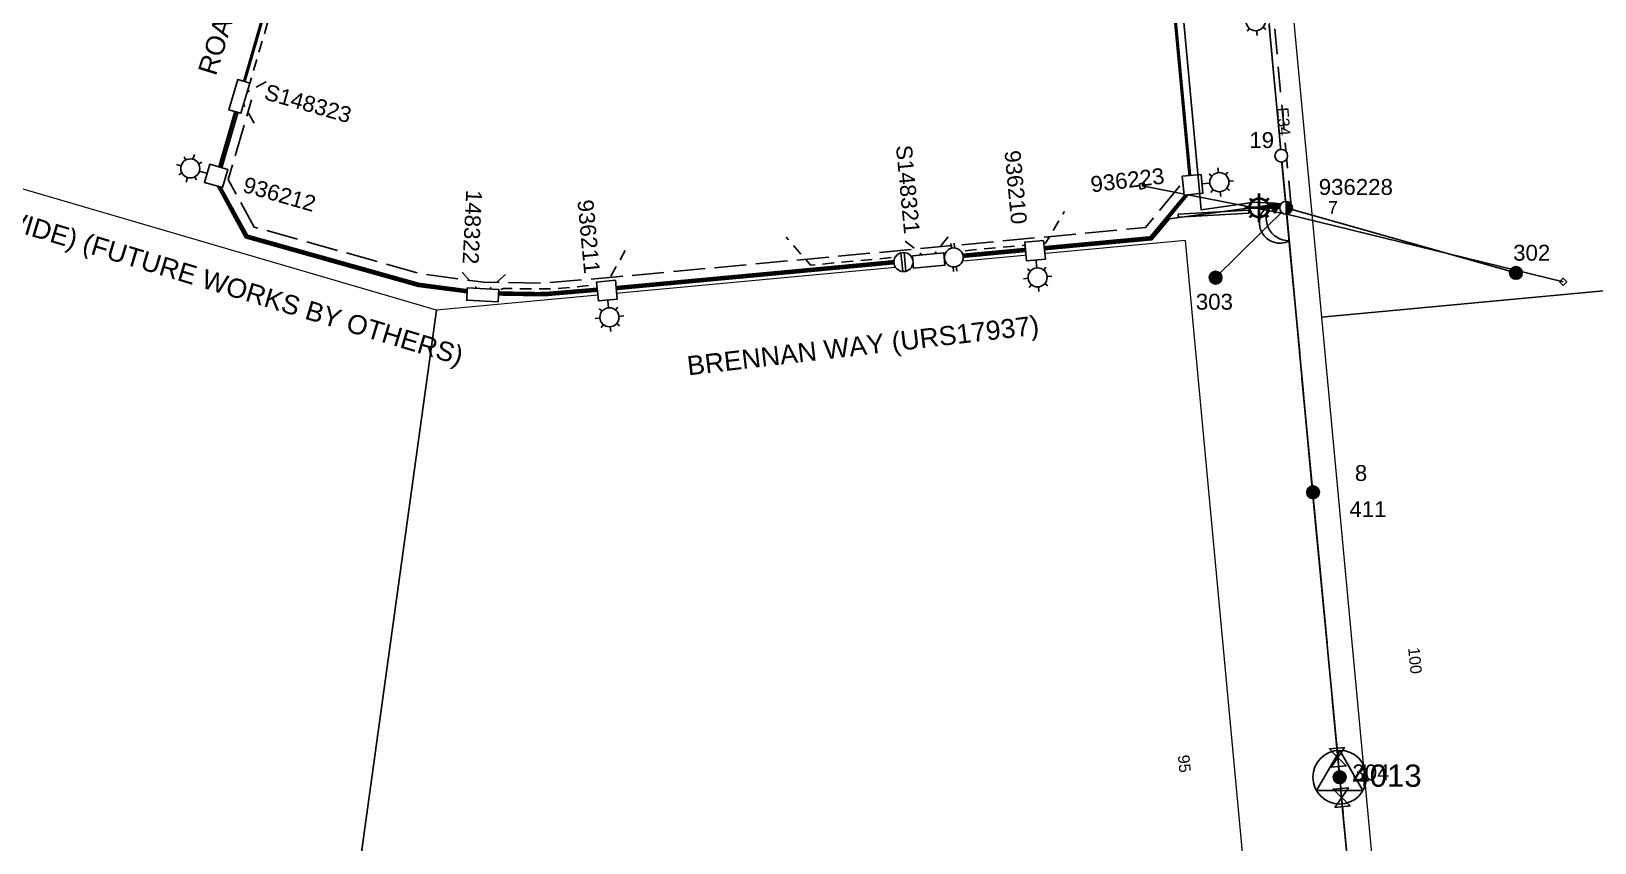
# Model space of a CAD drawing. Header units: metres. Extents: x 302050 to 303650, y 6239465 to 6240758.
# Drawn here: x 302503 to 302748.8, y 6239900.3 to 6240027.8 of the extents above; entities that cross this region are included whole.
import ezdxf
from ezdxf.enums import TextEntityAlignment as Align

# ---------------------------------------------------------------- set-up
doc = ezdxf.new("R2010")
doc.units = ezdxf.units.M
for name, pattern in [('Cable Exist OH', [1, 1, 0]), ('Cable New OH', [6, 4, -2]), ('Dash', [5, 3, -2]), ('IE Trench LV', [6.5, 5, -1.5])]:
    doc.linetypes.add(name, pattern=pattern)
doc.layers.get('0').update_dxf_attribs({"color": 6})
doc.layers.add('Cadastre Land Parcels_SP_EXT', color=9, linetype='Continuous', lineweight=5)
for name, color, linetype in [('Equip_LV_EXT', 7, 'Continuous'), ('Equip_LV_NEW', 2, 'Continuous'), ('Equip_SP_HV_NEW', 2, 'Continuous'), ('Equip_SP_LV_NEW', 2, 'Continuous'), ('Equip_SP_SL_EXT', 7, 'Continuous'), ('Equip_SP_SL_NEW', 2, 'Continuous'), ('Mains_HV_EXT', 7, 'Continuous'), ('Mains_HV_NEW_Hardwired', 2, 'Continuous'), ('Mains_HV_NEW_U72', 2, 'Continuous'), ('Mains_LV_EXT', 7, 'Continuous'), ('Mains_LV_NEW_Hardwired', 2, 'Continuous'), ('Mains_LV_NEW_T84', 2, 'Continuous'), ('Mains_SL_NEW_R6', 2, 'Continuous'), ('Notes', 7, 'Continuous'), ('OH_Details_SP_MISC', 7, 'Continuous'), ('Services_SP_EXT', 7, 'Continuous'), ('Services_SP_NEW_UG', 2, 'Continuous'), ('Sub_SP_TR_HV_LV_EXT', 7, 'Continuous'), ('SupportsOH_SP_TR_HV_LV_SL_EXT', 7, 'Continuous'), ('SupportsOH_SP_TR_HV_LV_SL_NEW', 2, 'Continuous'), ('SupportsUG_SP_LV_NEW', 2, 'Continuous'), ('SupportsUG_SP_LV_SL_NEW', 2, 'Continuous'), ('Trench_SP_NEW', 2, 'Continuous'), ('UG_Details_SP_MISC', 7, 'Continuous')]:
    doc.layers.add(name, color=color, linetype=linetype)
doc.styles.add('iecARIAL', font='arial.ttf', dxfattribs={"height": 2})
doc.styles.add('POLE_LABEL', font='arial.ttf')
doc.styles.add('SL_LABEL', font='arial.ttf')
doc.styles.get("Standard").update_dxf_attribs({"font": 'arial.ttf'})
doc.linetypes.add('Cable 4', pattern='A,5.25,-0.1,["o",Standard,S=2,R=0,X=1.2,Y=-0.7],-4', length=9.35)
doc.linetypes.add('Cable New UG', pattern='A,7,-0.25,["x",Standard,S=2,R=0,X=0.2,Y=-0.8],-2.1', length=9.35)
doc.linetypes.add('Cable Rem', pattern='A,6.5,-0.001,["X",Standard,S=2.5,R=0,X=0,Y=-1.27],-0.001', length=6.502)
doc.linetypes.add('IE Trench HV', pattern='A,7,-0.2,["/",Standard,S=3,R=0,X=0.6,Y=-1.4],-2.5', length=9.7)

# ---------------------------------------------------------------- blocks, each defined once
blk = doc.blocks.new('SUB_POLE_EXT')
blk.add_wipeout([(0, 4.22), (0.42, 4.2), (0.83, 4.14), (1.21, 4.05), (1.62, 3.9), (1.99, 3.72), (2.35, 3.51), (2.68, 3.26), (2.99, 2.99), (3.28, 2.66), (3.52, 2.34), (3.76, 1.92), (3.9, 1.62), (4.04, 1.23), (4.18, 0.63), (4.22, 0), (4.18, -0.61), (4.06, -1.15), (3.9, -1.62), (3.58, -2.24), (3.22, -2.73), (2.97, -3.01), (2.68, -3.26), (2.36, -3.5), (2, -3.72), (1.64, -3.89), (1.25, -4.03), (0.82, -4.14), (0.42, -4.2), (0, -4.22), (-0.41, -4.2), (-0.8, -4.15), (-1.21, -4.05), (-1.62, -3.9), (-1.99, -3.73), (-2.35, -3.51), (-2.68, -3.26), (-2.96, -3.02), (-3.23, -2.72), (-3.51, -2.35), (-3.71, -2.01), (-3.91, -1.6), (-4.05, -1.21), (-4.16, -0.76), (-4.22, -0.14), (-4.21, 0.39), (-4.14, 0.83), (-4.03, 1.27), (-3.9, 1.63), (-3.71, 2.02), (-3.5, 2.37), (-3.28, 2.67), (-2.99, 2.99), (-2.68, 3.27), (-2.33, 3.52), (-1.98, 3.73), (-1.63, 3.9), (-1.2, 4.05), (-0.78, 4.15), (-0.4, 4.21)])
blk.add_line((2.16, 0.48), (2.16, 0.48, 0))
blk.add_lwpolyline([(-4.22, 0, 1), (4.22, 0, 1)], format="xyb", close=True)
blk.add_lwpolyline([(2.14, 0.52), (0, 4.22), (-3.66, -2.11), (3.66, -2.11)], close=True)
for tag, height, flags, p in [('ASSET_NUM', 3.5, 8, (2, 2)), ('STREET_CODE', 0.2, 9, (1.5, 0)), ('CONSTRUCTED_VOLTAGE', 0.2, 9, (1.5, -0.2)), ('OPERATING_VOLTAGE', 0.2, 9, (1.5, -0.6)), ('OPERATED_BY', 0.2, 9, (1.5, -0.8)), ('ORIENTATION', 0.2, 9, (1.5, -1.2)), ('OWNED_BY', 0.2, 9, (1.5, -1.4)), ('SECONDARY_VOLTAGE', 0.2, 9, (1.5, -1.6)), ('STATE', 0.2, 9, (1.5, -1.8)), ('SUBSTATION_TYPE', 0.2, 9, (1.5, -2)), ('NO_PHASES', 0.2, 9, (1.5, -0.4)), ('MAINTAINED_BY', 0.2, 9, (1.5, -1)), ('USAGE', 0.2, 9, (1.5, -2.2)), ('LEGEND', 0.2, 9, (1.5, -2.4)), ('STREETNAME', 0.2, 9, (1.5, -2.8)), ('SUBURB', 0.2, 9, (1.5, -3)), ('Z', 0.2, 1, (1.5, -3.4)), ('LOCATION', 0.2, 9, (1.5, -2.6)), ('NOTES', 0.2, 9, (1.5, -3.2))]:
    blk.add_attdef(tag, text='', height=height, dxfattribs=dict(flags=flags)).set_placement(p, align=Align.MIDDLE_LEFT)
blk = doc.blocks.new('LV_OH_LINKS_DISTFUSE_EXT')
for p, q in [((0, 0), (0.96, 0)), ((3.84, 0), (4.8, 0))]:
    blk.add_line(p, q)
blk.add_lwpolyline([(3.84, -1.2), (3.84, 1.2), (0.96, -1.2), (0.96, 1.2)], close=True)
at = {"flags": 9}
for tag, p in [('ACTUAL_STATUS', (0, 0)), ('CONSTRUCTED_VOLTAGE', (0, -0.2)), ('OPERATING_VOLTAGE', (0, -0.6)), ('ORIENTATION', (0, -0.8)), ('OWNED_BY', (0, -1)), ('STATE', (0, -1.2)), ('SWITCH_TYPE', (0, -1.4)), ('NO_PHASES', (0, -0.4)), ('USAGE', (0, -1.6)), ('NOTES', (0, -1.8))]:
    blk.add_attdef(tag, text='', height=0.2, dxfattribs=at).set_placement(p, align=Align.MIDDLE_LEFT)
at = {"flags": 1}
blk.add_attdef('Z', (0, 0), '', height=0.2, dxfattribs=at)
blk = doc.blocks.new('SL_LANTERN_EXT')
at = {"lineweight": 40}
for p, q in [((-1.46, 5.68), (-1.06, 5.28)), ((0, 1.97), (0, 6.47)), ((1.46, 5.68), (1.06, 5.28)), ((-2.25, 4.22), (2.25, 4.22)), ((-1.46, 2.76), (-1.06, 3.16)), ((0, 0), (0, 2.72)), ((1.46, 2.76), (1.06, 3.16))]:
    blk.add_line(p, q, dxfattribs=at)
blk.add_circle((0, 4.22), 1.5, dxfattribs=at)
at = {"style": 'iecARIAL', "flags": 9}
blk.add_attdef('ASSET_NUM', (1.5, 1.5), '', height=2.5, dxfattribs=at)
for tag, p, height, flags in [('OPERATING_VOLTAGE', (0.98, -1.65), 0.2, 9), ('ORIENTATION', (0.98, -1.85), 0.2, 9), ('OWNED_BY', (0.98, -2.05), 0.2, 9), ('STATE', (0.98, -2.25), 0.2, 9), ('CONSTRUCTED_VOLTAGE', (0.98, -0.65), 0.2, 9), ('CONTROL_TYPE', (0.98, -0.85), 0.2, 9), ('LANTERN_PURPOSE', (0.98, -1.05), 0.2, 9), ('LANTERN_TYPE', (0.98, -1.25), 0.2, 9), ('NO_PHASES', (0.98, -1.45), 0.2, 9), ('USAGE', (0.98, -2.45), 0.2, 9), ('CEXIST', (0.98, -2.65), 0.2, 9), ('LNUMBER', (2.18, -3.25), 2.5, 8), ('CNEW', (0.98, -2.85), 0.2, 9), ('CNUMBER', (0.98, -3.05), 0.2, 9), ('CREMOVE', (0.98, -3.25), 0.2, 9), ('CREPLACE', (0.98, -3.45), 0.2, 9), ('LKINGHEIGHT', (0.98, -3.65), 0.2, 9), ('LBRACKET', (0.98, -3.85), 0.2, 9), ('LBRACKETVOCAB', (0.98, -4.05), 0.2, 9), ('LCATEGORY', (0.98, -4.25), 0.2, 9), ('LCHARGE1', (0.98, -4.45), 0.2, 9), ('LCHARGE1PERCENT', (0.98, -4.65), 0.2, 9), ('LCHARGE2', (0.98, -4.85), 0.2, 9), ('LCHARGE2PERCENT', (0.98, -5.05), 0.2, 9), ('LCHARGE3', (0.98, -5.25), 0.2, 9), ('LCHARGE3PERCENT', (0.98, -5.45), 0.2, 9), ('LEXIST', (0.98, -5.65), 0.2, 9), ('LLAMP', (0.98, -5.85), 0.2, 9), ('LLAMPVOCAB', (0.98, -6.05), 0.2, 9), ('LMAST', (0.98, -6.25), 0.2, 9), ('LMASTVOCAB', (0.98, -6.45), 0.2, 9), ('LNEW', (0.98, -6.65), 0.2, 9), ('LANTNUMBER', (0.98, -6.85), 0.2, 9), ('LOUTREACH', (0.98, -7.25), 0.2, 9), ('LOUTREACHVOCAB', (0.98, -7.45), 0.2, 9), ('STREETNAME', (0.98, -9.25), 0.2, 9), ('SUBURB', (0.98, -9.45), 0.2, 1), ('LRATECODE', (0.98, -7.65), 0.2, 9), ('LREMOVE', (0.98, -7.85), 0.2, 9), ('LREPLACE', (0.98, -8.05), 0.2, 9), ('LTYPE', (0.98, -8.25), 0.2, 9), ('LTYPEVOCAB', (0.98, -8.45), 0.2, 9), ('LEGEND', (0.98, -8.65), 0.2, 9), ('LOCATION', (0.98, -8.85), 0.2, 9), ('NOTES', (0.98, -9.05), 0.2, 9)]:
    blk.add_attdef(tag, p, '', height=height, dxfattribs=dict(flags=flags))
blk = doc.blocks.new('CCP_EXT')
at = {"flags": 9}
blk.add_attdef('NOTES', text='', height=0.2, dxfattribs=at).set_placement((0, -2), align=Align.MIDDLE_LEFT)
blk.add_wipeout([(0, 0.57), (0.57, 0), (0, -0.57), (-0.57, 0)])
blk.add_lwpolyline([(-0.57, 0), (0, 0.57), (0.57, 0), (0, -0.57), (-0.57, 0)])
at = {"flags": 1}
blk.add_attdef('Z', (0, 0), '', height=0.2, dxfattribs=at)
at = {"flags": 9}
for tag, p in [('CCP_TYPE', (0, 0)), ('CONSTRUCTED_VOLTAGE', (0, -0.2)), ('OPERATING_VOLTAGE', (0, -0.6)), ('ORIENTATION', (0, -0.8)), ('OWNED_BY', (0, -1)), ('STATE', (0, -1.8)), ('NO_PHASES', (0, -0.4)), ('USAGE', (0, -1.2)), ('LEGEND', (0, -1.4)), ('LIFE_SUPPORT', (0, -1.6))]:
    blk.add_attdef(tag, text='', height=0.2, dxfattribs=at).set_placement(p, align=Align.MIDDLE_LEFT)
blk = doc.blocks.new('POLE_EXT')
blk.add_hatch(color=256).paths.add_polyline_path([(-1, 0, 1), (1, 0, 1)])
blk.add_lwpolyline([(-1, 0, 1), (1, 0, 1)], format="xyb", close=True)
for tag, height, flags, p in [('pNumber', 2.5, 8, (-17.84, 2.07)), ('OWNED_BY', 0.2, 9, (1.35, -0.4)), ('SPECIAL_USE', 0.2, 9, (1.35, -0.8)), ('STATE', 0.2, 9, (1.35, -1)), ('cLV', 0.2, 9, (1.35, -1.4)), ('hDepth', 0.2, 9, (1.35, -1.6)), ('hDia', 0.2, 9, (1.35, -1.8)), ('cHV', 0.2, 9, (1.35, -2)), ('PARENT', 0.2, 9, (1.35, -0.6)), ('USAGE', 0.2, 9, (1.35, -1.2)), ('LBRACKET', 0.2, 9, (1.35, -2.2)), ('LExisting', 0.2, 9, (1.35, -2.4)), ('cLinedev', 0.2, 9, (1.35, -3.4)), ('pExisting', 0.2, 9, (1.35, -3.8)), ('pFooting', 0.2, 9, (1.35, -4.4)), ('pNew', 0.2, 9, (1.35, -4.6)), ('pRelocate', 0.2, 9, (1.35, -5)), ('LANTNUMBER', 0.2, 9, (1.35, -2.6)), ('LOther', 0.2, 9, (1.35, -2.8)), ('LRemove', 0.2, 9, (1.35, -3)), ('LEGEND', 0.2, 9, (1.35, -3.2)), ('LOCATION', 0.2, 9, (1.35, -3.6)), ('PFNUMBER', 0.2, 9, (1.35, -4)), ('NEWPFNUMBER', 0.2, 9, (1.35, -4.2)), ('pRemove', 0.2, 9, (1.35, -5.2)), ('pReplace', 0.2, 9, (1.35, -5.4)), ('pStay', 0.2, 9, (1.35, -5.6)), ('pType', 0.2, 9, (1.35, -5.8)), ('cspan', 0.2, 9, (1.35, -6)), ('STREETNAME', 0.2, 9, (1.35, -6.2)), ('SUBURB', 0.2, 9, (1.35, -6.4)), ('OPERATED_BY', 0.2, 9, (1.36, -7.01)), ('NOTES', 0.2, 9, (1.35, -6.6)), ('MAINTAINED_BY', 0.2, 9, (1.36, -6.81))]:
    blk.add_attdef(tag, text='', height=height, dxfattribs=dict(flags=flags)).set_placement(p, align=Align.MIDDLE_LEFT)
at = {"style": 'POLE_LABEL'}
for tag, height, flags, p in [('ASSET_NUM', 2.5, 8, (2, 2)), ('STRUCTURE_PLANT_NUMBER', 0.2, 9, (1.35, 0.03)), ('STREET_CODE', 0.2, 9, (1.35, -0.2))]:
    blk.add_attdef(tag, text='', height=height, dxfattribs=dict(at, flags=flags)).set_placement(p, align=Align.MIDDLE_LEFT)
at = {"flags": 1}
blk.add_attdef('Z', (1.35, -7.33), '', height=0.2, dxfattribs=at)
blk = doc.blocks.new('PILLAR_NEW')
blk.add_wipeout([(-2.47, 0.99), (2.47, 0.99), (2.47, -0.99), (-2.47, -0.99)])
at = {"lineweight": -3}
blk.add_lwpolyline([(-2.47, 0.99), (2.47, 0.99), (2.47, -0.99), (-2.47, -0.99)], close=True, dxfattribs=at)
for tag, height, flags, p in [('ASSET_NUM', 2.5, 8, (2, 4)), ('STREET_CODE', 0.2, 9, (1.5, 2)), ('OWNED_BY', 0.2, 9, (1.5, 1.8)), ('OPERATED_BY', 0.2, 9, (1.5, 1.6)), ('STATE', 0.2, 9, (1.5, 1.2)), ('SUPPORT_TYPE', 0.2, 9, (1.5, 1)), ('SUBURB', 0.2, 9, (1.5, 0.2)), ('STREETNAME', 0.2, 9, (1.5, 0)), ('MAINTAINED_BY', 0.2, 9, (1.5, 1.4)), ('USAGE', 0.2, 9, (1.5, 0.8)), ('LEGEND', 0.2, 9, (1.5, 0.6)), ('PARENT', 0.2, 9, (1.5, 0.4)), ('Z', 0.2, 1, (1.5, -0.6)), ('LOCATION', 0.2, 9, (1.5, -0.2)), ('NOTES', 0.2, 9, (1.5, -0.4))]:
    blk.add_attdef(tag, text='', height=height, dxfattribs=dict(flags=flags)).set_placement(p, align=Align.MIDDLE_LEFT)
blk = doc.blocks.new('COLUMN_NEW')
blk.add_wipeout([(-1.485, -1.485), (1.485, -1.485), (1.485, 1.485), (-1.485, 1.485)])
at = {"lineweight": -3}
blk.add_lwpolyline([(-1.485, -1.485), (1.485, -1.485), (1.485, 1.485), (-1.485, 1.485)], close=True, dxfattribs=at)
for tag, height, flags, p in [('ASSET_NUM', 2.5, 8, (2, 2)), ('STREET_CODE', 0.2, 9, (1.5, 0)), ('OWNED_BY', 0.2, 9, (1.5, -0.4)), ('OPERATED_BY', 0.2, 9, (1.5, -0.6)), ('STATE', 0.2, 9, (1.5, -1)), ('SUBURB', 0.2, 9, (1.5, -1.8)), ('STREETNAME', 0.2, 9, (1.5, -2)), ('COLUMN_TYPE', 0.2, 9, (1.5, -0.2)), ('USAGE', 0.2, 9, (1.5, -1.2)), ('MAINTAINED_BY', 0.2, 9, (1.5, -0.8)), ('LEGEND', 0.2, 9, (1.5, -1.4)), ('PARENT', 0.2, 9, (1.5, -1.6)), ('LOCATION', 0.2, 9, (1.5, -2.2)), ('NOTES', 0.2, 9, (1.5, -2.4)), ('Z', 0.2, 1, (1.5, -2.8)), ('LABEL_ALIGNMENT', 0.2, 9, (1.5, -2.6))]:
    blk.add_attdef(tag, text='', height=height, dxfattribs=dict(flags=flags)).set_placement(p, align=Align.MIDDLE_LEFT)
at = {"style": 'POLE_LABEL', "flags": 9}
blk.add_attdef('STRUCTURE_PLANT_NUMBER', text='', height=0.2, dxfattribs=at).set_placement((1.5, 0.242), align=Align.MIDDLE_LEFT)
blk = doc.blocks.new('SL_LANTERN_NEW')
blk.add_line((0, 0), (0, 0))
for tag, p, flags in [('Z', (0, 0), 1), ('OPERATED_BY', (0, -9.61), 9)]:
    blk.add_attdef(tag, p, '', height=0.2, dxfattribs=dict(flags=flags))
at = {"style": 'SL_LABEL', "flags": 9}
blk.add_attdef('STREET_CODE', text='', height=0.2, dxfattribs=at).set_placement((0, -0.2), align=Align.MIDDLE_LEFT)
for tag, height, flags, p in [('CONSTRUCTED_VOLTAGE', 0.2, 9, (0, -0.4)), ('CONTROL_TYPE', 0.2, 9, (0, -0.6)), ('OPERATING_VOLTAGE', 0.2, 9, (0, -1.4)), ('ORIENTATION', 0.2, 9, (0, -1.6)), ('OWNED_BY', 0.2, 9, (0, -1.8)), ('STATE', 0.2, 9, (0, -2)), ('CEXIST', 0.2, 9, (0, -2.4)), ('LANTERN_PURPOSE', 0.2, 9, (0, -0.8)), ('LANTERN_TYPE', 0.2, 9, (0, -1)), ('NO_PHASES', 0.2, 9, (0, -1.2)), ('USAGE', 0.2, 9, (0, -2.2)), ('LNUMBER', 2.5, 8, (1.2, -2.8)), ('CNEW', 0.2, 9, (0, -2.6)), ('CNUMBER', 0.2, 9, (0, -2.8)), ('CREMOVE', 0.2, 9, (0, -3)), ('CREPLACE', 0.2, 9, (0, -3.2)), ('LKINGHEIGHT', 0.2, 9, (0, -3.4)), ('LBRACKET', 0.2, 9, (0, -3.6)), ('LBRACKETVOCAB', 0.2, 9, (0, -3.8)), ('LCATEGORY', 0.2, 9, (0, -4)), ('LCHARGE1', 0.2, 9, (0, -4.2)), ('LCHARGE1PERCENT', 0.2, 9, (0, -4.4)), ('LCHARGE2', 0.2, 9, (0, -4.6)), ('LCHARGE2PERCENT', 0.2, 9, (0, -4.8)), ('LCHARGE3', 0.2, 9, (0, -5)), ('LCHARGE3PERCENT', 0.2, 9, (0, -5.2)), ('LEXIST', 0.2, 9, (0, -5.4)), ('LLAMP', 0.2, 9, (0, -5.6)), ('LLAMPVOCAB', 0.2, 9, (0, -5.8)), ('LMAST', 0.2, 9, (0, -6)), ('LMASTVOCAB', 0.2, 9, (0, -6.2)), ('LNEW', 0.2, 9, (0, -6.4)), ('LANTNUMBER', 0.2, 9, (0, -6.6)), ('LOUTREACH', 0.2, 9, (0, -7)), ('LOUTREACHVOCAB', 0.2, 9, (0, -7.2)), ('LRATECODE', 0.2, 9, (0, -7.4)), ('SUBURB', 0.2, 9, (0, -8.6)), ('STREETNAME', 0.2, 9, (0, -8.8)), ('LREMOVE', 0.2, 9, (0, -7.6)), ('LREPLACE', 0.2, 9, (0, -7.8)), ('LTYPE', 0.2, 9, (0, -8)), ('LTYPEVOCAB', 0.2, 9, (0, -8.2)), ('LEGEND', 0.2, 9, (0, -8.4)), ('LOCATION', 0.2, 9, (0, -9)), ('NOTES', 0.2, 9, (0, -9.2)), ('MAINTAINED_BY', 0.2, 9, (0, -9.86))]:
    blk.add_attdef(tag, text='', height=height, dxfattribs=dict(flags=flags)).set_placement(p, align=Align.MIDDLE_LEFT)
blk.add_wipeout([(0, 6.47), (1.46, 5.68), (2.25, 4.22), (1.46, 2.76), (0, 1.86), (-1.46, 2.76), (-2.25, 4.22), (-1.46, 5.68)])
for p, q in [((-1.46, 5.68), (-1.06, 5.28)), ((0, 5.72), (0, 6.47)), ((1.46, 5.68), (1.06, 5.28)), ((-2.25, 4.22), (-1.5, 4.22)), ((-1.46, 2.76), (-1.06, 3.16)), ((0, 0), (0, 2.72)), ((1.46, 2.76), (1.06, 3.16)), ((1.5, 4.22), (2.25, 4.22))]:
    blk.add_line(p, q)
blk.add_circle((0, 4.22), 1.5)
blk.add_attdef('ASSET_NUM', text='', height=2.5, dxfattribs=at).set_placement((2, 2), align=Align.MIDDLE_LEFT)
blk = doc.blocks.new('UGOH_NEW')
blk.add_hatch(color=256).paths.add_polyline_path([(-0.75, 1.7), (0.75, 1.7), (0, 3)])
at = {"color": 1}
blk.add_lwpolyline([(-0.75, 1.7), (0.75, 1.7), (0, 3)], close=True, dxfattribs=at)
for tag, flags, p in [('CONSTRUCTED_VOLTAGE', 9, (1.5, 0)), ('ACTUAL_STATUS', 9, (1.5, -1.6)), ('OPERATING_VOLTAGE', 9, (1.5, -0.2)), ('ORIENTATION', 9, (1.5, -0.4)), ('STATE', 9, (1.5, -0.6)), ('OWNED_BY', 9, (1.5, -1)), ('OPERATED_BY', 9, (1.5, -1.2)), ('TYPE', 1, (1.5, -2)), ('USAGE', 9, (1.5, -0.8)), ('MAINTAINED_BY', 9, (1.5, -1.4)), ('NUMBER_OF_PHASES', 9, (1.5, -1.8))]:
    blk.add_attdef(tag, text='', height=0.2, dxfattribs=dict(flags=flags)).set_placement(p, align=Align.MIDDLE_LEFT)
blk = doc.blocks.new('*U786')
for tag, flags, p in [('ACTUAL_STATUS', 9, (1.5, 0)), ('CONSTRUCTED_VOLTAGE', 9, (1.5, -0.2)), ('OPERATING_VOLTAGE', 9, (1.5, -0.6)), ('ORIENTATION', 9, (1.5, -0.8)), ('STATE', 9, (1.5, -1)), ('SWITCH_TYPE', 9, (1.5, -1.2)), ('OWNED_BY', 9, (1.5, -1.8)), ('OPERATED_BY', 9, (1.5, -2)), ('NO_PHASES', 9, (1.5, -0.4)), ('USAGE', 9, (1.5, -1.4)), ('NOTES', 9, (1.5, -1.6)), ('MAINTAINED_BY', 9, (1.5, -2.2)), ('NUMBER_OF_PHASES', 9, (1.5, -2.4)), ('TYPE', 9, (1.5, -2.6)), ('Z', 1, (1.5, -2.8))]:
    blk.add_attdef(tag, text='', height=0.2, dxfattribs=dict(flags=flags)).set_placement(p, align=Align.MIDDLE_LEFT)
blk.add_wipeout([(-1.06, 6.46), (-1.18, 6.32), (-1.29, 6.16), (-1.37, 5.99), (-1.43, 5.82), (-1.48, 5.63), (-1.49, 5.45), (-1.49, 5.26), (-1.46, 5.07), (-1.41, 4.89), (-1.33, 4.72), (-1.24, 4.56), (-1.12, 4.41), (-0.99, 4.28), (-0.84, 4.16), (-0.68, 4.07), (-0.51, 3.99), (-0.33, 3.94), (-0.14, 3.91), (0.05, 3.91), (0.23, 3.92), (0.42, 3.97), (0.59, 4.03), (0.76, 4.11), (0.92, 4.22), (1.06, 4.34), (1.18, 4.48), (1.29, 4.64), (1.37, 4.81), (1.43, 4.98), (1.48, 5.17), (1.49, 5.35), (1.49, 5.54), (1.46, 5.73), (1.41, 5.91), (1.33, 6.08), (1.24, 6.24), (1.12, 6.39), (0.99, 6.52), (0.84, 6.64), (0.68, 6.73), (0.51, 6.81), (0.33, 6.86), (0.14, 6.89), (-0.05, 6.89), (-0.23, 6.88), (-0.42, 6.83), (-0.59, 6.77), (-0.76, 6.69), (-0.92, 6.58)])
for p, q in [((-0.25, 3.92), (-0.25, 6.88)), ((0.25, 3.92), (0.25, 6.88))]:
    blk.add_line(p, q)
blk.add_circle((0, 5.4), 1.5)
blk = doc.blocks.new('*U787')
for tag, p, flags in [('ORIENTATION', (0, 0), 9), ('Z', (0, 0), 1), ('USAGE', (0, -0.2), 9), ('NOTES', (0, -0.4), 9)]:
    blk.add_attdef(tag, p, '', height=0.2, dxfattribs=dict(flags=flags))
blk.add_wipeout([(-1.17, 6.33), (-1.28, 6.18), (-1.36, 6.01), (-1.43, 5.84), (-1.47, 5.65), (-1.49, 5.47), (-1.49, 5.28), (-1.46, 5.09), (-1.41, 4.91), (-1.34, 4.74), (-1.25, 4.58), (-1.13, 4.43), (-1, 4.29), (-0.86, 4.18), (-0.7, 4.08), (-0.53, 4), (-0.35, 3.95), (-0.16, 3.91), (0.03, 3.91), (0.21, 3.92), (0.4, 3.96), (0.57, 4.02), (0.74, 4.1), (0.9, 4.21), (1.04, 4.33), (1.17, 4.47), (1.28, 4.62), (1.36, 4.79), (1.43, 4.96), (1.47, 5.15), (1.49, 5.33), (1.49, 5.52), (1.46, 5.71), (1.41, 5.89), (1.34, 6.06), (1.25, 6.22), (1.13, 6.37), (1, 6.51), (0.86, 6.62), (0.7, 6.72), (0.53, 6.8), (0.35, 6.85), (0.16, 6.89), (-0.03, 6.89), (-0.21, 6.88), (-0.4, 6.84), (-0.57, 6.78), (-0.74, 6.7), (-0.9, 6.59), (-1.04, 6.47)])
for p, q in [((-0.25, 6.87), (-0.25, 7.62)), ((0.25, 6.87), (0.25, 7.62)), ((-0.25, 3.93), (-0.25, 3.18)), ((0.25, 3.93), (0.25, 3.18))]:
    blk.add_line(p, q)
blk.add_lwpolyline([(1.49, 5.4, 1), (-1.49, 5.4, 1)], format="xyb", close=True)
blk = doc.blocks.new('POLE_REPLACE_NEW')
for tag, flags, p in [('LANTNUMBER', 9, (1.5, -2.4)), ('cLinedev', 9, (1.5, -3.2)), ('LOther', 9, (1.5, -2.6)), ('LRemove', 9, (1.5, -2.8)), ('LEGEND', 9, (1.5, -3)), ('pExisting', 9, (1.5, -3.4)), ('PFNUMBER', 9, (1.5, -3.6)), ('NEWPFNUMBER', 9, (1.5, -3.8)), ('pFooting', 9, (1.5, -4)), ('pNew', 9, (1.5, -4.2)), ('pNumber', 9, (1.5, -4.4)), ('pRelocate', 9, (1.5, -4.6)), ('pRemove', 9, (1.5, -4.8)), ('pReplace', 9, (1.5, -5)), ('cspan', 9, (1.5, -5.6)), ('SUBURB', 9, (1.5, -5.8)), ('STREETNAME', 9, (1.5, -6)), ('OPERATED_BY', 9, (1.5, -6.6)), ('Z', 1, (1.5, -7)), ('pStay', 9, (1.5, -5.2)), ('pType', 9, (1.5, -5.4)), ('LOCATION', 9, (1.5, -6.2)), ('NOTES', 9, (1.5, -6.4)), ('MAINTAINED_BY', 9, (1.5, -6.8))]:
    blk.add_attdef(tag, text='', height=0.2, dxfattribs=dict(flags=flags)).set_placement(p, align=Align.MIDDLE_LEFT)
blk.add_wipeout([(0, 1), (-0.13, 0.99), (-0.25, 0.97), (-0.37, 0.93), (-0.48, 0.88), (-0.59, 0.81), (-0.68, 0.73), (-0.77, 0.64), (-0.84, 0.54), (-0.9, 0.43), (-0.95, 0.31), (-0.98, 0.19), (-1, 0.06), (-1, -0.06), (-0.98, -0.19), (-0.95, -0.31), (-0.9, -0.43), (-0.84, -0.54), (-0.77, -0.64), (-0.68, -0.73), (-0.59, -0.81), (-0.48, -0.88), (-0.37, -0.93), (-0.25, -0.97), (-0.13, -0.99), (0, -1), (0.13, -0.99), (0.25, -0.97), (0.37, -0.93), (0.48, -0.88), (0.59, -0.81), (0.68, -0.73), (0.77, -0.64), (0.84, -0.54), (0.9, -0.43), (0.95, -0.31), (0.98, -0.19), (1, -0.06), (1, 0.06), (0.98, 0.19), (0.95, 0.31), (0.9, 0.43), (0.84, 0.54), (0.77, 0.64), (0.68, 0.73), (0.59, 0.81), (0.48, 0.88), (0.37, 0.93), (0.25, 0.97), (0.13, 0.99)])
h = blk.add_hatch(color=256)
edge = h.paths.add_edge_path()
edge.add_arc((0, 0), 1, 270, 450)
edge.add_line((0, 1), (0, -1))
blk.add_lwpolyline([(0, 1), (0, -1)])
at = {"lineweight": -3}
blk.add_arc((0, 0), 1, 90, 270, dxfattribs=at)
blk.add_arc((0, 0), 1, 270, 90)
for tag, height, flags, p in [('ASSET_NUM', 2.5, 8, (2, 2)), ('STREET_CODE', 0.2, 9, (1.5, 0)), ('OWNED_BY', 0.2, 9, (1.5, -0.2)), ('SPECIAL_USE', 0.2, 9, (1.5, -0.6)), ('STATE', 0.2, 9, (1.5, -0.8)), ('cLV', 0.2, 9, (1.5, -1.2)), ('cHV', 0.2, 9, (1.5, -1.8)), ('PARENT', 0.2, 9, (1.5, -0.4)), ('USAGE', 0.2, 9, (1.5, -1)), ('hDepth', 0.2, 9, (1.5, -1.4)), ('hDia', 0.2, 9, (1.5, -1.6)), ('LBRACKET', 0.2, 9, (1.5, -2)), ('LExisting', 0.2, 9, (1.5, -2.2))]:
    blk.add_attdef(tag, text='', height=height, dxfattribs=dict(flags=flags)).set_placement(p, align=Align.MIDDLE_LEFT)
at = {"style": 'POLE_LABEL', "flags": 9}
blk.add_attdef('STRUCTURE_PLANT_NUMBER', text='', height=0.2, dxfattribs=at).set_placement((1.5, 0.24), align=Align.MIDDLE_LEFT)
blk = doc.blocks.new('POLE_NEW')
for tag, height, flags, p in [('pNumber', 2.5, 8, (-17.84, 2.07)), ('OWNED_BY', 0.2, 9, (1.15, -0.4)), ('SPECIAL_USE', 0.2, 9, (1.15, -0.8)), ('STATE', 0.2, 9, (1.15, -1)), ('cLV', 0.2, 9, (1.15, -1.4)), ('hDepth', 0.2, 9, (1.15, -1.6)), ('hDia', 0.2, 9, (1.15, -1.8)), ('cHV', 0.2, 9, (1.15, -2)), ('PARENT', 0.2, 9, (1.15, -0.6)), ('USAGE', 0.2, 9, (1.15, -1.2)), ('LBRACKET', 0.2, 9, (1.15, -2.2)), ('LExisting', 0.2, 9, (1.15, -2.4)), ('cLinedev', 0.2, 9, (1.15, -3.4)), ('pExisting', 0.2, 9, (1.15, -3.6)), ('pFooting', 0.2, 9, (1.15, -4.2)), ('pNew', 0.2, 9, (1.15, -4.4)), ('pRelocate', 0.2, 9, (1.15, -4.8)), ('pRemove', 0.2, 9, (1.15, -5)), ('LANTNUMBER', 0.2, 9, (1.15, -2.6)), ('LOther', 0.2, 9, (1.15, -2.8)), ('LRemove', 0.2, 9, (1.15, -3)), ('LEGEND', 0.2, 9, (1.15, -3.2)), ('PFNUMBER', 0.2, 9, (1.15, -3.8)), ('NEWPFNUMBER', 0.2, 9, (1.15, -4)), ('pReplace', 0.2, 9, (1.15, -5.2)), ('pStay', 0.2, 9, (1.15, -5.4)), ('pType', 0.2, 9, (1.15, -5.6)), ('cspan', 0.2, 9, (1.15, -5.8)), ('SUBURB', 0.2, 9, (1.15, -6)), ('STREETNAME', 0.2, 9, (1.15, -6.2)), ('OPERATED_BY', 0.2, 9, (1.15, -6.89)), ('LOCATION', 0.2, 9, (1.15, -6.4)), ('NOTES', 0.2, 9, (1.15, -6.6)), ('MAINTAINED_BY', 0.2, 9, (1.15, -7.22))]:
    blk.add_attdef(tag, text='', height=height, dxfattribs=dict(flags=flags)).set_placement(p, align=Align.MIDDLE_LEFT)
at = {"style": 'POLE_LABEL'}
for tag, height, flags, p in [('ASSET_NUM', 2.5, 8, (2, 2)), ('STRUCTURE_PLANT_NUMBER', 0.2, 9, (1.15, 0.09)), ('STREET_CODE', 0.2, 9, (1.15, -0.2))]:
    blk.add_attdef(tag, text='', height=height, dxfattribs=dict(at, flags=flags)).set_placement(p, align=Align.MIDDLE_LEFT)
at = {"flags": 1}
blk.add_attdef('Z', (1.15, -7.59), '', height=0.2, dxfattribs=at)
blk.add_wipeout([(0.07, 1), (-0.06, 1), (-0.18, 0.98), (-0.3, 0.95), (-0.42, 0.91), (-0.53, 0.85), (-0.63, 0.77), (-0.73, 0.69), (-0.81, 0.59), (-0.87, 0.49), (-0.93, 0.37), (-0.97, 0.25), (-0.99, 0.13), (-1, 0.01), (-0.99, -0.12), (-0.97, -0.24), (-0.93, -0.36), (-0.88, -0.48), (-0.81, -0.58), (-0.73, -0.68), (-0.64, -0.77), (-0.54, -0.84), (-0.43, -0.9), (-0.31, -0.95), (-0.19, -0.98), (-0.07, -1), (0.06, -1), (0.18, -0.98), (0.3, -0.95), (0.42, -0.91), (0.53, -0.85), (0.63, -0.77), (0.73, -0.69), (0.81, -0.59), (0.87, -0.49), (0.93, -0.37), (0.97, -0.25), (0.99, -0.13), (1, -0.01), (0.99, 0.12), (0.97, 0.24), (0.93, 0.36), (0.88, 0.48), (0.81, 0.58), (0.73, 0.68), (0.64, 0.77), (0.54, 0.84), (0.43, 0.9), (0.31, 0.95), (0.19, 0.98)])
at = {"lineweight": -3}
blk.add_lwpolyline([(-1, 0, 1), (1, 0, 1)], format="xyb", close=True, dxfattribs=at)

msp = doc.modelspace()

# ---------------------------------------------------------------- linework, layer by layer
at = {"layer": 'Cadastre Land Parcels_SP_EXT', "linetype": 'Continuous'}
for points in [[(302896.54, 6240000.72), (302885.93, 6240106.26), (302695.96, 6240088.53), (302705.82, 6239982.92), (302896.54, 6240000.72)], [(302566.75, 6239983.99), (302452.27, 6240017.49), (302406.18, 6239859.95), (302544.01, 6239819.61), (302566.75, 6239983.99)], [(302699.44, 6239834.09), (302684.48, 6239994.97), (302566.75, 6239983.99), (302544.01, 6239819.61), (302699.44, 6239834.09)]]:
    msp.add_lwpolyline(points, close=True, dxfattribs=at)
at = {"layer": 'Mains_HV_NEW_Hardwired', "linetype": 'Continuous'}
msp.add_arc((302700.77, 6239998.53), 3.64, 140.5704, 269.7598, dxfattribs=at)
at = {"layer": 'Mains_LV_EXT', "linetype": 'Cable Exist OH'}
msp.add_lwpolyline([(302696.69, 6240038.82), (302700.63, 6239996.25)], dxfattribs=at)
at = {"layer": 'Mains_LV_NEW_Hardwired', "linetype": 'Continuous'}
msp.add_arc((302699.27, 6239997.73), 3.2, 118.5868, 297.6867, dxfattribs=at)
at = {"layer": 'Mains_LV_NEW_T84', "linetype": 'Cable New UG', "flags": 128}
msp.add_lwpolyline([(302536.32, 6240073.34), (302539.45, 6240070.1), (302533.94, 6240051.28), (302544.53, 6240047.94), (302531.88, 6240004.27), (302536.71, 6239995.38), (302563.91, 6239987.74), (302573.94, 6239986.41), (302583.58, 6239986.26), (302593.51, 6239987.08), (302679.18, 6239995.07), (302681.94, 6239998.38), (302695.05, 6240000.13), (302697.74, 6240000.53)], dxfattribs=at)
at = {"layer": 'Mains_SL_NEW_R6', "linetype": 'Cable 4', "flags": 128}
for points in [[(302532.56, 6240004.96), (302536.22, 6240017.47)], [(302684.74, 6240002.56), (302678.93, 6239995.55), (302660.78, 6239993.86)], [(302643.95, 6239992.29), (302660.78, 6239993.86)], [(302574.04, 6239986.9), (302580.04, 6239986.69), (302586.04, 6239986.9), (302593.47, 6239987.59)]]:
    msp.add_lwpolyline(points, dxfattribs=at)
at = {"layer": 'OH_Details_SP_MISC', "linetype": 'Cable New OH', "flags": 128}
msp.add_lwpolyline([(302701.05, 6240000.34), (302692.58, 6240093.31)], dxfattribs=at)
at = {"layer": 'OH_Details_SP_MISC', "color": 7, "linetype": 'Continuous', "flags": 128}
for points in [[(302689.19, 6239989.11), (302700.27, 6240000.09)], [(302736.4, 6239989.85), (302700.27, 6240000.09)]]:
    msp.add_lwpolyline(points, dxfattribs=at)
at = {"layer": 'Services_SP_NEW_UG', "linetype": 'Dash', "ltscale": 0.6, "flags": 128}
for points in [[(302541.86, 6240034.93), (302537.4, 6240019.7)], [(302535.74, 6240017.61), (302540.82, 6240020.38)], [(302535.74, 6240017.61), (302538.52, 6240012.53)], [(302644.1, 6239991.81), (302647.79, 6239996.26)], [(302644.1, 6239991.81), (302640.75, 6239992.5), (302625.53, 6239991.08), (302621.7, 6239995.45)], [(302644.1, 6239991.81), (302639.64, 6239995.5)], [(302573.99, 6239986.41), (302570.11, 6239990.7)], [(302573.99, 6239986.41), (302578.28, 6239990.28)]]:
    msp.add_lwpolyline(points, dxfattribs=at)
at = {"layer": 'Trench_SP_NEW', "linetype": 'IE Trench HV', "const_width": 0.5, "flags": 128}
for points in [[(302685.28, 6240003.67), (302681.26, 6240046.76), (302674.19, 6240052.63)], [(302532.61, 6240006.49), (302544.67, 6240048.08)]]:
    msp.add_lwpolyline(points, dxfattribs=at)
at = {"layer": 'Trench_SP_NEW', "linetype": 'IE Trench LV', "const_width": 0.6, "flags": 128}
msp.add_lwpolyline([(302684.9, 6240002.43), (302679.03, 6239995.36), (302593.48, 6239987.38), (302583.57, 6239986.56), (302573.97, 6239986.71), (302563.97, 6239988.03), (302536.92, 6239995.63), (302532.63, 6240003.39)], dxfattribs=at)
at = {"layer": 'UG_Details_SP_MISC'}
for p, q in [((302694.39, 6239999.71), (302683.29, 6239999.11)), ((302683.29, 6239999.11), (302683.3, 6239998.87)), ((302683.32, 6239998.63), (302683.3, 6239998.87)), ((302694.42, 6239999.23), (302683.32, 6239998.63)), ((302694.39, 6239999.71), (302694.4, 6239999.47)), ((302694.42, 6239999.23), (302694.4, 6239999.47))]:
    msp.add_line(p, q, dxfattribs=at)

# ---------------------------------------------------------------- block references
at = {"layer": 'Equip_SP_HV_NEW', "linetype": 'Cable New UG', "lineweight": 0, "rotation": 54.57600421095778}
msp.add_blockref('UGOH_NEW', (302700.41, 6239999.11), dxfattribs=at)
at = {"layer": 'Equip_SP_LV_NEW', "linetype": 'Cable New UG', "rotation": 61.21540070439545}
msp.add_blockref('UGOH_NEW', (302700.37, 6239999.09), dxfattribs=at)
at = {"layer": 'Equip_SP_SL_EXT', "rotation": 90}
msp.add_blockref('SL_LANTERN_EXT', (302700.27, 6240000.09), dxfattribs=at)
at = {"layer": 'Sub_SP_TR_HV_LV_EXT'}
ref = msp.add_blockref('SUB_POLE_EXT', (302708.7, 6239910.58), dxfattribs=at)
ref.add_attrib('ASSET_NUM', '4013', dxfattribs={"layer": '0', "height": 3.5}).set_placement((302710.7, 6239910.83), align=Align.MIDDLE_LEFT)
at = {"layer": 'SupportsOH_SP_TR_HV_LV_SL_EXT'}
ref = msp.add_blockref('POLE_EXT', (302736.4, 6239989.85), dxfattribs=at)
ref.add_attrib('ASSET_NUM', '302', dxfattribs={"layer": '0', "height": 2.5, "style": 'POLE_LABEL'}).set_placement((302735.97, 6239993.03), align=Align.MIDDLE_LEFT)
ref = msp.add_blockref('POLE_EXT', (302689.19, 6239989.11), dxfattribs=at)
ref.add_attrib('ASSET_NUM', '303', dxfattribs={"layer": '0', "height": 2.5, "style": 'POLE_LABEL'}).set_placement((302691.92, 6239985.33), align=Align.MIDDLE_RIGHT)
ref = msp.add_blockref('POLE_EXT', (302704.51, 6239955.38), dxfattribs=at)
ref.add_attrib('ASSET_NUM', '411', dxfattribs={"layer": '0', "height": 2.5, "style": 'POLE_LABEL'}).set_placement((302710.23, 6239952.71), align=Align.MIDDLE_LEFT)
ref.add_attrib('PNUMBER', '8', (302711.08, 6239957.15), dxfattribs={"layer": '0', "height": 2.5})

# ---------------------------------------------------------------- texts
at = {"layer": 'Cadastre Land Parcels_SP_EXT'}
for s, rotation, p in [('100', 275.5152, (302719.45, 6239930.92)), ('95', 275.5157, (302683.26, 6239914.01))]:
    msp.add_text(s, height=1.8, rotation=rotation, dxfattribs=at).set_placement(p)
at = {"layer": 'Mains_LV_EXT'}
msp.add_text('E34', height=1.8, rotation=274.3636, dxfattribs=at).set_placement((302698.83, 6240015.81))
at = {"layer": 'Notes'}
msp.add_text('BRENNAN WAY (URS17937)', height=3, rotation=6.6718, dxfattribs=at).set_placement((302606.3, 6239973.74))

# ---------------------------------------------------------------- next in the draw order: linework, layer by layer
at = {"layer": 'Cadastre Land Parcels_SP_EXT', "linetype": 'Continuous'}
msp.add_lwpolyline([(302906.83, 6239895.68), (302903.35, 6239933.01), (302896.54, 6240000.72), (302705.82, 6239982.92), (302715.62, 6239877.84), (302906.83, 6239895.68)], close=True, dxfattribs=at)
at = {"layer": 'Mains_HV_EXT', "linetype": 'Cable Exist OH'}
for points in [[(302700.36, 6239999.09), (302704.44, 6239955.69), (302708.7, 6239910.58)], [(302657.39, 6239599.55), (302705.67, 6239620.66), (302714.29, 6239652.44), (302730.4, 6239678.45), (302725.82, 6239728.22), (302721.47, 6239774.61), (302717.17, 6239821.07), (302712.28, 6239871.66), (302708.7, 6239910.58)]]:
    msp.add_lwpolyline(points, dxfattribs=at)
at = {"layer": 'Mains_LV_EXT', "linetype": 'Cable Exist OH'}
for points in [[(302700.63, 6239996.25), (302704.44, 6239955.38), (302708.7, 6239910.58)], [(302708.7, 6239910.58), (302712.28, 6239871.66), (302717.17, 6239821.07)]]:
    msp.add_lwpolyline(points, dxfattribs=at)

# ---------------------------------------------------------------- next in the draw order: block references
at = {"layer": 'Equip_LV_EXT'}
for p, rotation in [((302708.62, 6239911.31), 95.009358866581), ((302708.78, 6239909.77), 275.2578549385314)]:
    msp.add_blockref('LV_OH_LINKS_DISTFUSE_EXT', p, dxfattribs=dict(at, rotation=rotation))
at = {"layer": 'Equip_SP_SL_NEW', "linetype": 'Cable Rem'}
for p, rotation in [((302532.08, 6240005.1), 73.66943018889137), ((302593.52, 6239987.08), 185.3288930167272)]:
    msp.add_blockref('SL_LANTERN_NEW', p, dxfattribs=dict(at, rotation=rotation))
at = {"layer": 'Services_SP_EXT', "rotation": 330.4771279088808}
msp.add_blockref('CCP_EXT', (302677.65, 6240003.53), dxfattribs=at)
at = {"layer": 'SupportsOH_SP_TR_HV_LV_SL_EXT'}
ref = msp.add_blockref('POLE_EXT', (302708.7, 6239910.58), dxfattribs=at)
ref.add_attrib('ASSET_NUM', '304', dxfattribs={"layer": '0', "height": 2.5, "style": 'POLE_LABEL'}).set_placement((302710.7, 6239911.33), align=Align.MIDDLE_LEFT)

# ---------------------------------------------------------------- next in the draw order: linework, layer by layer
at = {"layer": 'OH_Details_SP_MISC', "color": 7, "linetype": 'Continuous', "flags": 128}
msp.add_lwpolyline([(302705.62, 6239943.2), (302704.44, 6239955.38), (302700.63, 6239996.25), (302696.69, 6240038.82), (302691.58, 6240093.31), (302686.18, 6240150.27), (302678.66, 6240188.61), (302656.9, 6240241.48), (302624.67, 6240309.34)], dxfattribs=at)
at = {"layer": 'Services_SP_EXT'}
msp.add_lwpolyline([(302700.37, 6239999.09), (302677.65, 6240003.53)], dxfattribs=at)
at = {"layer": 'Services_SP_NEW_UG', "linetype": 'Dash', "ltscale": 0.6, "flags": 128}
msp.add_lwpolyline([(302573.99, 6239986.41), (302577.27, 6239987.39), (302585.2, 6239987.35), (302593.42, 6239988.11), (302596.41, 6239993.39)], dxfattribs=at)

# ---------------------------------------------------------------- next in the draw order: block references
at = {"layer": 'Services_SP_EXT'}
msp.add_blockref('CCP_EXT', (302743.82, 6239988.47), dxfattribs=at)

# ---------------------------------------------------------------- next in the draw order: linework, layer by layer
msp.add_lwpolyline([(302743.82, 6239988.47), (302700.37, 6239999.09)], dxfattribs=at)

# ---------------------------------------------------------------- next in the draw order: block references
at = {"layer": 'Equip_SP_SL_NEW', "linetype": 'Cable Rem', "xscale": -1}
for p, rotation in [((302699.69, 6240029.84), 95.53744117367711), ((302685.58, 6240003.71), 275.5309896310832)]:
    msp.add_blockref('SL_LANTERN_NEW', p, dxfattribs=dict(at, rotation=rotation))
at = {"layer": 'Equip_SP_SL_NEW', "linetype": 'Cable Rem', "rotation": 185.3288930167272}
msp.add_blockref('SL_LANTERN_NEW', (302660.82, 6239993.36), dxfattribs=at)
at = {"layer": 'SupportsUG_SP_LV_NEW'}
ref = msp.add_blockref('PILLAR_NEW', (302573.99, 6239986.41), dxfattribs=dict(at, rotation=357.1033566881891))
ref.add_attrib('ASSET_NUM', '148322', dxfattribs={"layer": '0', "height": 2.5, "rotation": 267.1034}).set_placement((302572.66, 6240002.88), align=Align.MIDDLE_LEFT)
at = {"layer": 'SupportsUG_SP_LV_SL_NEW'}
ref = msp.add_blockref('COLUMN_NEW', (302593.52, 6239987.08), dxfattribs=dict(at, rotation=185.3288930167272))
ref.add_attrib('ASSET_NUM', '936211', dxfattribs={"layer": '0', "height": 2.5, "rotation": 275.3194}).set_placement((302590.12, 6240001.37), align=Align.MIDDLE_LEFT)

# ---------------------------------------------------------------- next in the draw order: linework, layer by layer
at = {"layer": 'Services_SP_NEW_UG', "linetype": 'Dash', "ltscale": 0.6, "flags": 128}
msp.add_lwpolyline([(302644.1, 6239991.81), (302647.26, 6239993.11), (302662.47, 6239994.52), (302665.43, 6239999.53)], dxfattribs=at)

# ---------------------------------------------------------------- next in the draw order: block references
at = {"layer": 'SupportsOH_SP_TR_HV_LV_SL_NEW'}
ref = msp.add_blockref('POLE_REPLACE_NEW', (302700.27, 6240000.09), dxfattribs=at)
ref.add_attrib('ASSET_NUM', '936228', dxfattribs={"layer": '0', "height": 2.5}).set_placement((302705.41, 6240003.37), align=Align.MIDDLE_LEFT)
ref.add_attrib('pNumber', '7', dxfattribs={"layer": '0', "height": 2}).set_placement((302706.86, 6240000.14), align=Align.MIDDLE_LEFT)
at = {"layer": 'SupportsUG_SP_LV_SL_NEW'}
ref = msp.add_blockref('COLUMN_NEW', (302685.58, 6240003.71), dxfattribs=dict(at, xscale=-1, rotation=275.5309896310832))
ref.add_attrib('ASSET_NUM', '936223', dxfattribs={"layer": '0', "height": 2.5, "rotation": 6.9445}).set_placement((302669.55, 6240003.75), align=Align.MIDDLE_LEFT)

# ---------------------------------------------------------------- next in the draw order: block references
at = {"layer": 'SupportsUG_SP_LV_NEW'}
ref = msp.add_blockref('PILLAR_NEW', (302644.1, 6239991.81), dxfattribs=dict(at, rotation=5.319432693474739))
ref.add_attrib('ASSET_NUM', 'S148321', dxfattribs={"layer": '0', "height": 2.5, "rotation": 275.3194}).set_placement((302640.19, 6240009.95), align=Align.MIDDLE_LEFT)
at = {"layer": 'SupportsUG_SP_LV_SL_NEW'}
ref = msp.add_blockref('COLUMN_NEW', (302660.82, 6239993.36), dxfattribs=dict(at, rotation=185.3288930167272))
ref.add_attrib('ASSET_NUM', '936210', dxfattribs={"layer": '0', "height": 2.5, "rotation": 275.3194}).set_placement((302657.25, 6240009.12), align=Align.MIDDLE_LEFT)

# ---------------------------------------------------------------- next in the draw order: linework, layer by layer
at = {"layer": 'Mains_HV_NEW_U72', "linetype": 'Cable New UG', "flags": 128}
msp.add_lwpolyline([(302536.32, 6240073.34), (302540.33, 6240069.52), (302535.18, 6240051.96), (302546.86, 6240048.4), (302551.12, 6240062.66), (302580.21, 6240054.34), (302589.11, 6240053.76), (302673.55, 6240061.59), (302674.26, 6240054), (302682.51, 6240047.42), (302686.9, 6239999.79), (302695.38, 6240000.99), (302697.96, 6240000.84)], dxfattribs=at)
at = {"layer": 'Trench_SP_NEW', "linetype": 'IE Trench LV', "flags": 128}
msp.add_lwpolyline([(302683.59, 6240003.52), (302678.17, 6239996.99), (302593.33, 6239989.07), (302583.51, 6239988.26), (302574.09, 6239988.4), (302564.31, 6239989.7), (302538.06, 6239997.07), (302534, 6240004.53), (302537.66, 6240017.04)], dxfattribs=at)

# ---------------------------------------------------------------- next in the draw order: block references
at = {"layer": 'Equip_LV_NEW', "linetype": 'Cable New UG'}
for name, p, rotation in [('*U787', (302648.55, 6239986.92), 5.319432686255924), ('*U786', (302640.63, 6239986.19), 5.328893012237238)]:
    msp.add_blockref(name, p, dxfattribs=dict(at, rotation=rotation))
at = {"layer": 'SupportsOH_SP_TR_HV_LV_SL_NEW'}
ref = msp.add_blockref('POLE_NEW', (302699.52, 6240008.27), dxfattribs=at)
ref.add_attrib('pNumber', '19', dxfattribs={"layer": '0', "height": 2.5}).set_placement((302694.5, 6240010.74), align=Align.MIDDLE_LEFT)
at = {"layer": 'SupportsUG_SP_LV_NEW'}
ref = msp.add_blockref('PILLAR_NEW', (302535.74, 6240017.61), dxfattribs=dict(at, rotation=253.6693829582883))
ref.add_attrib('ASSET_NUM', 'S148323', dxfattribs={"layer": '0', "height": 2.5, "rotation": 344.0605}).set_placement((302539.81, 6240018.41), align=Align.MIDDLE_LEFT)
at = {"layer": 'SupportsUG_SP_LV_SL_NEW'}
ref = msp.add_blockref('COLUMN_NEW', (302532.08, 6240005.1), dxfattribs=dict(at, rotation=73.66943018889137))
ref.add_attrib('ASSET_NUM', '936212', dxfattribs={"layer": '0', "height": 2.5, "rotation": 344.0605}).set_placement((302536.45, 6240003.83), align=Align.MIDDLE_LEFT)

# ---------------------------------------------------------------- next in the draw order: texts
at = {"layer": 'Notes'}
for s, rotation, p in [('ROAD 05', 72.7005, (302532.04, 6240020.71)), ('FUTURE ROAD 1 (15.2 WIDE) (FUTURE WORKS BY OTHERS)', 343.198, (302454.25, 6240010.36))]:
    msp.add_text(s, height=3, rotation=rotation, dxfattribs=at).set_placement(p)

doc.saveas('drawing.dxf')
